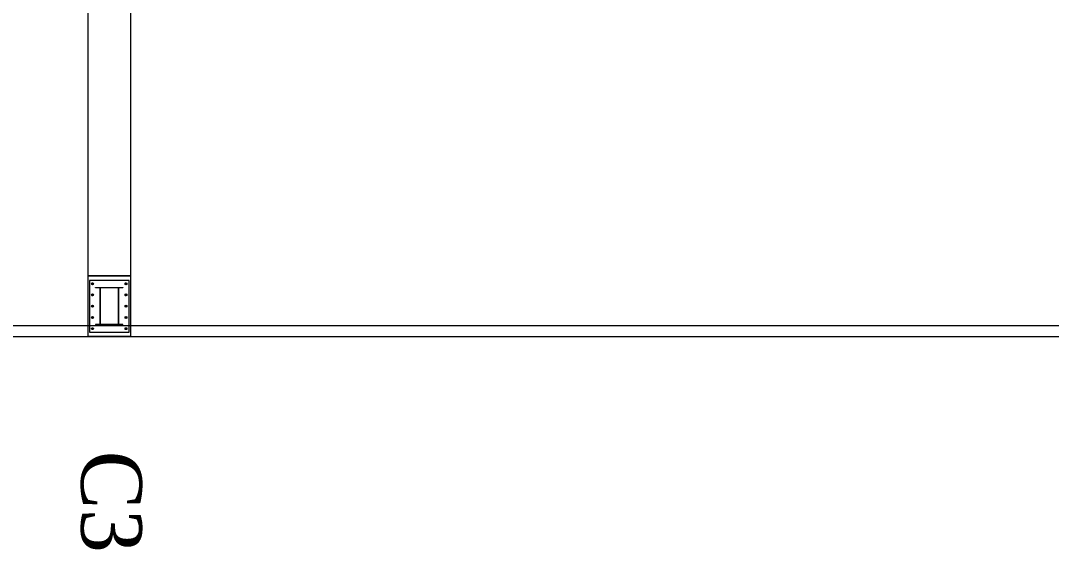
# Model space of a CAD drawing. Header units: inches. Extents: x 702888 to 852715, y 9845 to 271320.
# Drawn here: x 778102 to 795082, y 234976 to 243679 of the extents above; entities that cross this region are included whole.
import ezdxf

# ---------------------------------------------------------------- set-up
doc = ezdxf.new("R2010")
doc.units = ezdxf.units.IN
doc.header["$MEASUREMENT"] = 0
doc.layers.get('0').update_dxf_attribs({"lineweight": 5})
doc.layers.add('chain', color=2, linetype='Continuous', lineweight=5)
doc.styles.add('style1', font='times.ttf')

# ---------------------------------------------------------------- blocks, each defined once
blk = doc.blocks.new('A$C76b9bb42')
at = {"color": 3}
for p, q in [((67662.5667, 4385.1859), (67662.5667, 4421.1859)), ((68212.5667, 4385.1859), (68212.5667, 4421.1859)), ((67680.5667, 4403.1859), (67644.5667, 4403.1859)), ((68194.5667, 4403.1859), (68230.5667, 4403.1859)), ((67680.5667, 4218.1859), (67644.5667, 4218.1859)), ((67662.5667, 4200.1859), (67662.5667, 4236.1859)), ((68194.5667, 4218.1859), (68230.5667, 4218.1859)), ((68212.5667, 4200.1859), (68212.5667, 4236.1859)), ((67680.5667, 4033.1859), (67644.5667, 4033.1859)), ((67662.5667, 4051.1859), (67662.5667, 4015.1859)), ((68194.5667, 4033.1859), (68230.5667, 4033.1859)), ((68212.5667, 4051.1859), (68212.5667, 4015.1859)), ((67680.5667, 3848.1859), (67644.5667, 3848.1859)), ((67662.5667, 3866.1859), (67662.5667, 3830.1859)), ((68194.5667, 3848.1859), (68230.5667, 3848.1859)), ((68212.5667, 3866.1859), (68212.5667, 3830.1859)), ((67680.5667, 3663.1859), (67644.5667, 3663.1859)), ((67662.5667, 3681.1859), (67662.5667, 3645.1859)), ((68194.5667, 3663.1859), (68230.5667, 3663.1859)), ((68212.5667, 3681.1859), (68212.5667, 3645.1859))]:
    blk.add_line(p, q, dxfattribs=at)
at = {"color": 152, "true_color": 0x2776bb}
for points in [[(14008.076, 27551.1859), (14008.076, 3533.1859), (100808.5667, 3533.1859), (100808.5667, 27551.1859)], [(14188.076, 27371.1859), (14188.076, 3713.1859), (100628.5667, 3713.1859), (100628.5667, 27371.1859)]]:
    blk.add_lwpolyline(points, close=True, dxfattribs=at)
for points in [[(68287.5667, 27106.1859), (68287.5667, 4533.1859), (67587.5667, 4533.1859), (67587.5667, 27106.1859)], [(68287.5667, 4533.1859), (68287.5667, 3533.1859), (67587.5667, 3533.1859), (67587.5667, 4533.1859)], [(68262.5667, 3608.1859), (68262.5667, 4458.1859), (67612.5667, 4458.1859), (67612.5667, 3608.1859)], [(68162.5667, 4343.1859), (68162.5667, 4333.1859), (67712.5667, 4333.1859), (67712.5667, 4343.1859)], [(67792.5667, 3733.1859), (67792.5667, 4333.1859), (67782.5667, 4333.1859), (67782.5667, 3733.1859)], [(68092.5667, 3733.1859), (68092.5667, 4333.1859), (68082.5667, 4333.1859), (68082.5667, 3733.1859)], [(68162.5667, 3723.1859), (68162.5667, 3733.1859), (67712.5667, 3733.1859), (67712.5667, 3723.1859)]]:
    blk.add_lwpolyline(points, close=True)
at = {"color": 3}
for centre in [(67662.5667, 4403.1859), (68212.5667, 4403.1859), (67662.5667, 4218.1859), (68212.5667, 4218.1859), (67662.5667, 4033.1859), (68212.5667, 4033.1859), (67662.5667, 3848.1859), (68212.5667, 3848.1859), (67662.5667, 3663.1859), (68212.5667, 3663.1859)]:
    blk.add_circle(centre, 16, dxfattribs=at)
at = {"color": 7, "lineweight": -3, "style": 'style1', "width": 0.952381}
blk.add_text('C3', height=1000, rotation=270, dxfattribs=at).set_placement((67475.3241, 1653.1565))

msp = doc.modelspace()

# ---------------------------------------------------------------- block references
at = {"layer": 'chain', "color": 1}
msp.add_blockref('A$C76b9bb42', (711625.145, 234945.321), dxfattribs=at)

doc.saveas('drawing.dxf')
